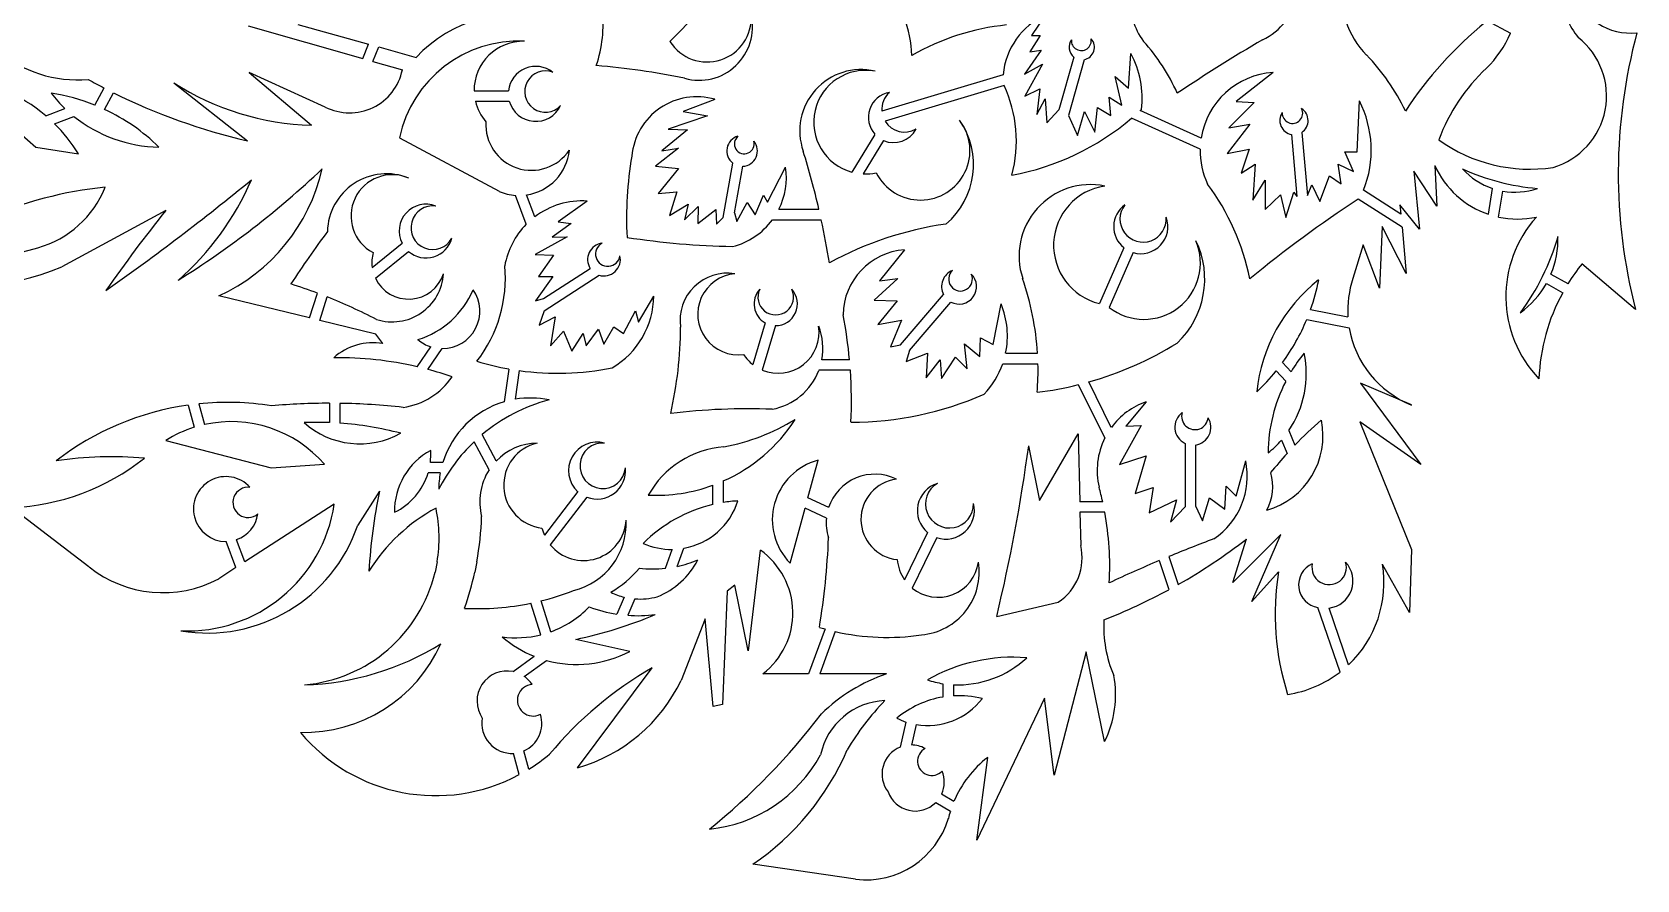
# Model space of a CAD drawing. Header units: millimetres. Extents: x 301 to 484, y 179 to 352.
# Drawn here: x 451.07 to 481.71, y 285.87 to 302.05 of the extents above; entities that cross this region are included whole.
import ezdxf

# ---------------------------------------------------------------- set-up
doc = ezdxf.new("R2010")
doc.units = ezdxf.units.MM

msp = doc.modelspace()

# ---------------------------------------------------------------- linework, layer by layer
for p, q in [((463.251, 301.871), (463.795, 302.424)), ((455.2, 302.173), (457.388, 301.547)), ((456.146, 302.198), (457.498, 301.822)), ((470.421, 302.381), (470.154, 301.988)), ((478.845, 302.272), (479.298, 302.03)), ((457.388, 301.547), (457.498, 301.822)), ((470.319, 301.988), (470.123, 301.674)), ((470.154, 301.988), (470.319, 301.988)), ((457.581, 301.492), (457.692, 301.768)), ((457.581, 301.492), (458.143, 301.331)), ((457.692, 301.768), (458.404, 301.569)), ((470.335, 301.706), (470.021, 301.251)), ((470.123, 301.674), (470.335, 301.706)), ((470.962, 301.573), (470.673, 300.565)), ((471.156, 301.525), (470.861, 300.458)), ((472.008, 300.984), (472.047, 301.643)), ((456.671, 300.621), (455.216, 301.281)), ((455.216, 301.281), (456.407, 300.274)), ((469.61, 301.238), (467.297, 300.542)), ((470.021, 301.251), (470.366, 301.439)), ((470.366, 301.439), (470.029, 300.827)), ((471.875, 300.654), (471.749, 301.203)), ((471.749, 301.203), (472.008, 300.984)), ((474.764, 301.282), (474.058, 300.725)), ((452.272, 300.656), (452.447, 300.985)), ((452.456, 300.576), (452.626, 300.894)), ((453.778, 301.083), (455.183, 299.976)), ((459.511, 300.932), (460.167, 300.932)), ((469.629, 301.035), (467.359, 300.352)), ((470.029, 300.827), (470.311, 300.968)), ((470.311, 300.968), (470.256, 300.481)), ((451.333, 300.454), (451.699, 300.593)), ((459.536, 300.732), (460.183, 300.732)), ((464.109, 300.768), (463.505, 300.534)), ((470.256, 300.481), (470.414, 300.78)), ((470.414, 300.78), (470.445, 300.317)), ((470.445, 300.317), (470.673, 300.565)), ((471.364, 300.144), (471.411, 300.615)), ((471.411, 300.615), (471.67, 300.458)), ((471.67, 300.458), (471.639, 300.811)), ((471.639, 300.811), (471.875, 300.654)), ((474.407, 300.711), (473.919, 300.224)), ((474.058, 300.725), (474.407, 300.711)), ((476.371, 299.765), (476.413, 300.739)), ((450.511, 300.413), (451.144, 299.856)), ((451.498, 300.303), (451.87, 300.443)), ((463.965, 300.452), (463.219, 300.196)), ((463.505, 300.534), (463.965, 300.452)), ((470.861, 300.458), (471.034, 300.081)), ((471.034, 300.081), (471.168, 300.536)), ((471.168, 300.536), (471.364, 300.144)), ((473.372, 299.815), (472.064, 300.407)), ((473.391, 300.027), (472.227, 300.553)), ((474.323, 300.294), (473.891, 299.737)), ((473.919, 300.224), (474.323, 300.294)), ((458.088, 300.032), (459.987, 299.012)), ((463.587, 300.186), (463.096, 299.788)), ((463.219, 300.196), (463.587, 300.186)), ((467.163, 300.1), (466.724, 299.379)), ((467.326, 299.983), (466.938, 299.346)), ((475.116, 300.097), (475.221, 298.914)), ((475.313, 300.138), (475.42, 298.933)), ((451.144, 299.856), (451.957, 299.729)), ((463.413, 299.839), (462.974, 299.491)), ((463.096, 299.788), (463.413, 299.839)), ((473.891, 299.737), (474.309, 299.82)), ((474.309, 299.82), (474.156, 299.361)), ((476.302, 299.389), (476.135, 299.765)), ((476.135, 299.765), (476.371, 299.765)), ((462.974, 299.491), (463.413, 299.451)), ((463.413, 299.451), (463.025, 298.97)), ((464.265, 298.513), (464.449, 299.552)), ((464.484, 298.603), (464.641, 299.491)), ((465.111, 298.807), (465.458, 299.471)), ((474.156, 299.361), (474.421, 299.528)), ((474.421, 299.528), (474.379, 298.846)), ((476.065, 299.152), (476.009, 299.528)), ((476.009, 299.528), (476.302, 299.389)), ((477.89, 298.728), (477.454, 299.394)), ((477.454, 299.394), (477.563, 298.292)), ((477.854, 299.503), (477.89, 298.728)), ((474.379, 298.846), (474.616, 299.222)), ((474.616, 299.222), (474.616, 298.665)), ((475.42, 298.933), (475.508, 299.138)), ((475.508, 299.138), (475.661, 298.818)), ((475.661, 298.818), (475.842, 299.305)), ((475.842, 299.305), (476.065, 299.152)), ((477.203, 298.579), (476.493, 299.037)), ((478.877, 298.574), (478.957, 299.065)), ((460.508, 298.384), (460.305, 298.934)), ((460.669, 298.525), (460.515, 298.943)), ((461.672, 298.826), (461.117, 298.429)), ((463.025, 298.97), (463.383, 299.001)), ((463.383, 299.001), (463.239, 298.552)), ((463.239, 298.552), (463.597, 298.766)), ((463.597, 298.766), (463.526, 298.47)), ((463.526, 298.47), (463.792, 298.725)), ((463.792, 298.725), (463.781, 298.398)), ((464.528, 298.439), (464.722, 298.797)), ((464.722, 298.797), (464.876, 298.562)), ((464.876, 298.562), (465.039, 298.94)), ((465.039, 298.94), (465.111, 298.807)), ((474.616, 298.665), (474.908, 298.943)), ((474.908, 298.943), (475.006, 298.512)), ((475.006, 298.512), (475.159, 298.999)), ((475.159, 298.999), (475.221, 298.914)), ((477.227, 298.326), (476.392, 298.864)), ((477.563, 298.292), (477.187, 298.752)), ((477.187, 298.752), (477.203, 298.579)), ((479.071, 298.521), (479.151, 299.016)), ((453.626, 298.649), (451.639, 297.572)), ((461.117, 298.429), (461.366, 298.395)), ((463.781, 298.398), (464.129, 298.664)), ((464.129, 298.664), (464.139, 298.388)), ((464.139, 298.388), (464.265, 298.513)), ((464.484, 298.603), (464.528, 298.439)), ((465.206, 298.469), (466.138, 298.469)), ((465.329, 298.669), (466.093, 298.669)), ((461.287, 298.146), (460.675, 297.806)), ((461.366, 298.395), (461.003, 298.135)), ((461.003, 298.135), (461.287, 298.146)), ((476.848, 298.34), (476.799, 297.166)), ((477.308, 297.444), (476.848, 298.34)), ((477.227, 298.326), (477.308, 297.444)), ((457.565, 297.561), (458.138, 298.02)), ((457.627, 297.354), (458.262, 297.863)), ((460.675, 297.806), (461.026, 297.795)), ((467.727, 297.895), (467.252, 297.304)), ((471.914, 297.936), (471.45, 296.869)), ((472.091, 297.843), (471.636, 296.795)), ((476.484, 297.989), (476.29, 297.347)), ((476.799, 297.166), (476.484, 297.989)), ((461.026, 297.795), (460.743, 297.387)), ((460.837, 296.964), (461.728, 297.54)), ((481.686, 296.755), (480.663, 297.627)), ((461.015, 297.387), (460.686, 296.923)), ((460.743, 297.387), (461.015, 297.387)), ((460.847, 296.732), (461.897, 297.412)), ((467.6, 297.351), (467.147, 296.933)), ((467.252, 297.304), (467.6, 297.351)), ((479.983, 297.253), (480.294, 297.077)), ((480.071, 297.433), (480.395, 297.25)), ((456.369, 296.595), (454.638, 297.014)), ((456.369, 296.595), (456.522, 297.068)), ((456.564, 296.548), (456.708, 296.995)), ((460.686, 296.923), (460.837, 296.964)), ((462.647, 296.515), (462.942, 297.013)), ((467.147, 296.933), (467.588, 296.922)), ((467.588, 296.922), (467.217, 296.47)), ((467.651, 296.079), (468.473, 297.042)), ((467.823, 295.972), (468.613, 296.898)), ((460.847, 296.732), (460.754, 296.458)), ((460.754, 296.458), (461.06, 296.617)), ((461.06, 296.617), (460.969, 296.062)), ((462.364, 296.3), (462.59, 296.73)), ((462.59, 296.73), (462.647, 296.515)), ((469.421, 296.087), (469.572, 296.864)), ((475.481, 296.756), (476.193, 296.617)), ((457.638, 296.288), (456.564, 296.548)), ((457.768, 296.106), (457.638, 296.288)), ((460.969, 296.062), (461.219, 296.345)), ((461.219, 296.345), (461.377, 295.96)), ((461.377, 295.96), (461.593, 296.3)), ((461.593, 296.3), (461.649, 296.062)), ((461.649, 296.062), (461.888, 296.379)), ((461.888, 296.379), (461.99, 296.096)), ((461.99, 296.096), (462.182, 296.424)), ((462.182, 296.424), (462.364, 296.3)), ((465.071, 296.5), (464.836, 295.703)), ((465.265, 296.449), (465.014, 295.599)), ((467.217, 296.47), (467.669, 296.551)), ((467.669, 296.551), (467.461, 296.041)), ((475.408, 296.567), (476.217, 296.409)), ((458.423, 295.664), (458.684, 296.044)), ((458.63, 295.612), (458.903, 296.009)), ((467.461, 296.041), (467.651, 296.079)), ((467.823, 295.972), (467.762, 295.763)), ((468.922, 295.624), (468.876, 296.099)), ((468.876, 296.099), (469.166, 295.856)), ((469.166, 295.856), (469.177, 296.215)), ((469.177, 296.215), (469.421, 296.087)), ((466.68, 295.795), (466.15, 295.795)), ((467.762, 295.763), (468.168, 295.925)), ((468.168, 295.925), (468.145, 295.45)), ((468.145, 295.45), (468.412, 295.798)), ((468.412, 295.798), (468.435, 295.438)), ((468.435, 295.438), (468.702, 295.844)), ((468.702, 295.844), (468.922, 295.624)), ((469.604, 295.721), (470.277, 295.721)), ((469.66, 295.921), (470.269, 295.921)), ((474.948, 295.744), (475.109, 295.569)), ((460.177, 295.62), (460.088, 294.996)), ((460.374, 295.589), (460.297, 295.043)), ((466.696, 295.595), (466.094, 295.595)), ((471.677, 294.506), (471.248, 295.373)), ((474.824, 295.583), (475.007, 295.385)), ((471.553, 294.304), (471.051, 295.321)), ((477.407, 294.933), (476.436, 295.347)), ((476.436, 295.347), (477.589, 293.794)), ((454.054, 294.93), (454.169, 294.507)), ((454.255, 294.954), (454.362, 294.559)), ((456.749, 294.965), (456.749, 294.596)), ((456.949, 294.964), (456.949, 294.586)), ((472.342, 294.994), (471.956, 294.526)), ((472.245, 294.539), (471.832, 293.796)), ((471.956, 294.526), (472.245, 294.539)), ((475.067, 294.447), (475.182, 294.166)), ((477.589, 293.794), (476.419, 294.612)), ((476.419, 294.612), (477.405, 292.175)), ((453.625, 294.257), (455.638, 293.733)), ((459.796, 293.693), (459.512, 294.23)), ((459.932, 293.864), (459.665, 294.367)), ((470.099, 294.155), (470.309, 293.108)), ((470.309, 293.108), (471.047, 294.383)), ((471.047, 294.383), (471.075, 293.086)), ((473.084, 294.199), (473.084, 292.987)), ((473.284, 294.169), (473.284, 293.005)), ((474.926, 294.264), (475.032, 294.006)), ((458.914, 293.837), (458.676, 293.837)), ((465.882, 293.161), (466.078, 293.879)), ((471.832, 293.796), (472.341, 293.961)), ((472.341, 293.961), (472.135, 293.246)), ((474.063, 293.191), (474.242, 293.865)), ((455.638, 293.733), (456.654, 293.801)), ((458.865, 293.637), (458.633, 293.637)), ((457.705, 293.288), (457.289, 292.641)), ((461.493, 293.279), (460.854, 292.447)), ((464.07, 293.033), (464.07, 293.402)), ((464.27, 293.073), (464.27, 293.483)), ((472.135, 293.246), (472.479, 293.356)), ((472.479, 293.356), (472.397, 292.874)), ((473.843, 292.943), (473.871, 293.383)), ((473.871, 293.383), (474.063, 293.191)), ((452.159, 291.844), (450.683, 292.97)), ((456.842, 293.041), (455.137, 291.939)), ((461.665, 293.173), (460.966, 292.265)), ((465.544, 291.915), (465.829, 292.965)), ((466.238, 292.773), (465.829, 292.965)), ((466.281, 292.974), (465.882, 293.161)), ((471.512, 293.086), (471.075, 293.086)), ((472.397, 292.874), (472.92, 293.122)), ((472.92, 293.122), (472.81, 292.695)), ((472.81, 292.695), (473.084, 292.987)), ((473.284, 293.005), (473.416, 292.723)), ((473.416, 292.723), (473.554, 293.163)), ((473.554, 293.163), (473.843, 292.943)), ((471.079, 292.886), (471.093, 292.252)), ((471.553, 292.886), (471.079, 292.886)), ((468.168, 292.501), (467.728, 291.595)), ((468.343, 292.402), (467.874, 291.438)), ((474.913, 292.463), (473.996, 291.546)), ((473.996, 291.546), (474.258, 292.375)), ((474.36, 291.182), (474.913, 292.463)), ((463.165, 291.817), (463.296, 292.176)), ((463.391, 291.853), (463.517, 292.197)), ((464.976, 292.161), (464.742, 290.24)), ((472.777, 292.04), (472.954, 291.506)), ((477.405, 292.175), (477.371, 290.973)), ((454.965, 291.828), (454.636, 291.615)), ((458.807, 291.94), (458.766, 291.74)), ((459.564, 291.94), (459.524, 291.74)), ((472.592, 291.962), (472.776, 291.408)), ((474.869, 291.75), (474.36, 291.182)), ((477.371, 290.973), (476.853, 291.891)), ((464.34, 291.381), (464.252, 289.213)), ((464.491, 291.494), (464.34, 291.381)), ((464.742, 290.24), (464.491, 291.494)), ((460.785, 290.547), (460.593, 291.148)), ((460.976, 290.605), (460.789, 291.193)), ((462.379, 291.264), (462.236, 290.942)), ((462.583, 291.232), (462.444, 290.918)), ((469.489, 290.895), (470.664, 291.169)), ((476.043, 289.835), (475.62, 291.065)), ((463.926, 290.854), (463.462, 289.676)), ((464.077, 289.175), (463.926, 290.854)), ((476.206, 289.975), (475.834, 291.056)), ((462.485, 290.229), (461.453, 290.459)), ((466.211, 290.657), (465.896, 289.801)), ((466.406, 290.608), (466.109, 289.801)), ((471.2, 290.222), (470.589, 287.866)), ((471.549, 288.506), (471.2, 290.222)), ((460.255, 289.843), (460.661, 290.135)), ((460.47, 289.751), (460.895, 290.057)), ((461.485, 288.009), (462.911, 289.917)), ((465.896, 289.801), (465.024, 289.801)), ((467.386, 289.801), (466.109, 289.801)), ((468.463, 289.613), (468.463, 289.358)), ((468.663, 289.593), (468.663, 289.381)), ((470.399, 289.335), (469.11, 286.628)), ((470.589, 287.866), (470.399, 289.335)), ((464.252, 289.213), (464.077, 289.175)), ((467.757, 288.88), (467.645, 288.401)), ((467.951, 288.832), (467.86, 288.442)), ((460.554, 287.981), (460.46, 288.329)), ((460.374, 287.877), (460.265, 288.283)), ((469.11, 286.628), (469.317, 288.206)), ((468.438, 287.509), (468.673, 287.367)), ((468.324, 287.344), (468.604, 287.176)), ((466.796, 285.878), (464.833, 286.165))]:
    msp.add_line(p, q)
for points in [[(454.965, 291.828), (454.775, 292.328)], [(455.137, 291.939), (454.976, 292.362)]]:
    msp.add_lwpolyline(points)
for centre, radius, start, end in [((465.496, 301.526), 2.372, 1.8849, 38.1135), ((481.586, 303.16), 1.127, 197.516, 276.3894), ((459.372, 302.232), 2.605, 341.6357, 5.5444), ((483.312, 303.922), 3.363, 201.5596, 215.9403), ((460.322, 299.769), 2.631, 74.5099, 136.8062), ((463.961, 302.323), 0.842, 212.4773, 3.4967), ((463.808, 302.15), 1.018, 254.1626, 12.7458), ((470.144, 297.645), 4.567, 95.846, 119.9033), ((471.004, 301.108), 1.399, 114.5835, 174.6674), ((473.27, 302.608), 1.223, 195.6631, 216.8047), ((474.136, 302.873), 1.058, 293.9334, 324.7418), ((477.679, 302.749), 1.6, 197.7249, 225.1902), ((483.589, 296.41), 7.534, 129.233, 146.7096), ((460.361, 299.557), 2.322, 87.2821, 168.1803), ((460.444, 300.944), 0.932, 88.3502, 180.7252), ((471.112, 301.763), 0.242, 144.2385, 231.7607), ((471.105, 301.889), 0.19, 175.3921, 10.8467), ((471.112, 301.763), 0.242, 280.5683, 42.0003), ((469.48, 299.332), 3.79, 24.1967, 42.1432), ((493.415, 270.023), 37.039, 120.5929, 123.5644), ((477.243, 302.946), 2.25, 315.2332, 335.9766), ((479.713, 300.832), 1.419, 286.2595, 51.8667), ((491.705, 299.35), 10.349, 164.936, 194.523), ((451.932, 303.466), 2.326, 228.9801, 275.1644), ((470.508, 300.795), 1.758, 352.8225, 28.842), ((473.654, 298.819), 4.026, 25.4064, 43.9812), ((449.327, 298.099), 3.094, 49.5873, 84.1109), ((457.134, 301.541), 1.03, 243.2825, 348.2529), ((460.689, 300.873), 0.525, 51.3976, 173.5876), ((460.873, 300.916), 0.395, 68.646, 317.4534), ((460.645, 286.981), 14.48, 78.5043, 85.2495), ((466.898, 300.167), 1.169, 76.6646, 199.3112), ((466.983, 300.333), 0.988, 79.2446, 254.8471), ((474.868, 299.79), 1.496, 93.9857, 170.9021), ((481.201, 298.808), 3.478, 132.7432, 160.0195), ((450.88, 297.198), 3.728, 68.0665, 81.4234), ((453.538, 302.518), 2.662, 217.8599, 226.3274), ((457.828, 311.367), 11.694, 240.9032, 242.607), ((457.828, 311.367), 11.694, 243.5872, 256.9303), ((456.545, 305.396), 5.124, 237.3164, 268.4557), ((467.521, 300.425), 0.483, 99.6883, 222.1785), ((467.73, 300.578), 0.434, 131.9695, 184.683), ((467.348, 299.973), 2.516, 344.9387, 24.9597), ((450.88, 297.198), 3.728, 45.4866, 64.9827), ((460.444, 300.944), 0.932, 193.1285, 220.6324), ((460.689, 300.873), 0.525, 195.6054, 334.7018), ((463.762, 299.574), 1.244, 73.8242, 174.8632), ((468.882, 304.151), 4.913, 312.9185, 313.3108), ((475.136, 300.504), 0.195, 176.6149, 26.3932), ((475.164, 300.363), 0.27, 303.4329, 57.2874), ((474.569, 299.799), 2.07, 338.3871, 26.9964), ((449.327, 298.099), 3.094, 31.8103, 45.4364), ((453.538, 302.518), 2.662, 231.2069, 269.0501), ((460.607, 300.285), 0.872, 176.6435, 326.1311), ((468.034, 299.789), 0.944, 206.535, 37.8528), ((467.73, 300.578), 0.434, 211.3198, 300.4255), ((467.568, 299.52), 1.479, 309.9754, 34.9873), ((468.882, 304.151), 4.913, 280.5041, 310.3646), ((475.164, 300.363), 0.27, 145.7207, 259.7403), ((464.628, 299.782), 0.292, 105.6672, 232.1676), ((464.67, 299.918), 0.189, 129.722, 16.1007), ((464.628, 299.782), 0.292, 272.6462, 40.1555), ((467.521, 300.425), 0.483, 246.1647, 332.7067), ((479.662, 302.381), 2.946, 234.0615, 278.7664), ((460.371, 299.896), 0.964, 278.5972, 354.2291), ((469.373, 298.5), 6.952, 170.1841, 183.0328), ((450.184, 294.988), 16.33, 13.0272, 17.0662), ((474.868, 299.79), 1.496, 179.0235, 205.2995), ((444.633, 312.094), 17.424, 301.971, 313.4304), ((453.167, 300.227), 3.533, 294.6019, 347.1382), ((457.841, 298.216), 1.131, 68.0622, 178.4416), ((464.113, 299.277), 1.36, 333.4255, 8.2033), ((466.983, 300.333), 0.988, 267.4168, 282.0441), ((479.429, 300.21), 1.727, 204.1766, 251.3394), ((480.181, 303.398), 4.347, 245.5492, 265.1226), ((479.381, 300.339), 1.342, 221.9369, 251.5921), ((453.182, 291.774), 7.35, 95.5602, 114.0599), ((450.647, 299.827), 1.967, 285.8741, 337.9864), ((424.814, 336.358), 48.014, 305.1879, 309.3556), ((450.312, 301.375), 5.393, 311.1224, 336.5911), ((457.949, 298.541), 0.788, 66.491, 242.4423), ((471.28, 297.776), 1.364, 78.515, 198.3387), ((471.719, 297.981), 1.144, 98.434, 256.3905), ((469.874, 296.44), 4.539, 11.4666, 36.6643), ((479.381, 300.339), 1.342, 260.1682, 288.7348), ((458.594, 298.254), 0.513, 68.6398, 207.1145), ((458.723, 298.318), 0.417, 81.9569, 331.2133), ((460.371, 299.896), 0.964, 246.5246, 266.0866), ((461.576, 297.326), 1.503, 86.3186, 127.0899), ((472.24, 298.338), 0.517, 126.2565, 230.9179), ((472.284, 298.484), 0.442, 142.337, 4.094), ((489.784, 278.497), 24.376, 123.3257, 129.3651), ((476.587, 280.318), 29.381, 141.3989, 145.1247), ((464.113, 299.277), 1.36, 284.1917, 323.5252), ((450.184, 294.988), 16.33, 9.372, 12.308), ((472.24, 298.338), 0.517, 253.2892, 20.1745), ((479.429, 300.21), 1.727, 258.016, 282.1622), ((481.482, 297.004), 2.271, 138.0583, 223.7407), ((471.887, 286.969), 18.907, 143.3852, 147.0815), ((458.594, 298.254), 0.513, 229.6172, 344.5304), ((461.576, 297.326), 1.503, 135.2615, 169.8379), ((464.749, 313.246), 15.29, 261.2813, 268.8631), ((469.487, 291.771), 6.687, 98.3334, 118.5064), ((475.846, 299.402), 4.537, 323.36, 343.9387), ((478.466, 298.104), 1.739, 337.3032, 1.4151), ((448.87, 305.736), 8.137, 266.9137, 286.5257), ((458.26, 297.655), 0.701, 164.5096, 187.7413), ((461.991, 297.71), 0.313, 96.5322, 212.8912), ((462.064, 297.814), 0.234, 117.6377, 352.4254), ((467.815, 296.639), 1.259, 93.9886, 179.2659), ((472.299, 297.647), 1.079, 232.1306, 22.9677), ((471.782, 297.336), 1.679, 313.3449, 25.8737), ((450.078, 301.072), 3.832, 244.5666, 294.0429), ((457.536, 297.35), 2.572, 322.0375, 5.3878), ((461.991, 297.71), 0.313, 252.5818, 13.5308), ((468.771, 297.193), 0.334, 112.3394, 206.8733), ((468.798, 297.336), 0.227, 132.9686, 25.1419), ((483.544, 295.297), 3.705, 141.0318, 148.2021), ((452.745, 287.068), 10.689, 69.3095, 72.1841), ((458.26, 297.655), 0.701, 205.4564, 341.993), ((457.947, 297.502), 0.982, 252.3604, 356.3016), ((464.347, 296.546), 0.904, 80.9379, 187.9102), ((464.556, 296.666), 0.775, 94.9484, 277.5009), ((468.771, 297.193), 0.334, 241.8963, 45.7712), ((464.913, 295.595), 5.365, 3.4832, 19.0506), ((477.55, 294.866), 3.112, 127.9668, 174.1107), ((471.713, 298.097), 4, 340.4192, 348.788), ((478.128, 296.732), 1.938, 161.4959, 183.4022), ((478.466, 298.104), 1.739, 305.8836, 330.699), ((452.745, 287.068), 10.689, 62.6923, 68.2357), ((457.932, 297.802), 1.698, 287.4093, 336.816), ((458.906, 296.724), 0.715, 269.7231, 34.8991), ((461.33, 297.032), 1.612, 300.5031, 359.3536), ((465.27, 296.863), 0.414, 137.703, 241.2623), ((465.27, 296.993), 0.34, 154.1094, 25.8906), ((465.27, 296.863), 0.414, 269.2242, 42.297), ((483.544, 295.297), 3.705, 151.2955, 177.8822), ((458.118, 295.004), 8.598, 5.2799, 11.0739), ((468.084, 296.25), 1.609, 348.226, 22.4338), ((456.106, 296.423), 7.346, 347.0194, 359.9878), ((465.316, 296.321), 0.783, 247.3116, 8.7843), ((464.989, 296.013), 1.181, 349.3425, 21.2194), ((471.713, 298.097), 4, 323.9794, 337.5097), ((478.128, 296.732), 1.938, 189.6061, 248.1754), ((457.587, 294.985), 1.136, 80.8634, 131.6301), ((458.906, 296.724), 0.715, 229.3262, 251.9253), ((469.461, 301.724), 6.597, 285.7173, 301.7688), ((456.939, 289.29), 6.544, 76.8976, 90.9347), ((461.102, 300.82), 5.281, 253.0591, 259.9041), ((465.316, 296.321), 0.783, 212.727, 232.1958), ((468.084, 296.25), 1.609, 316.2622, 340.8328), ((464.913, 295.595), 5.365, 355.5128, 1.3455), ((473.466, 295.532), 1.934, 325.8525, 11.7341), ((477.741, 293.984), 3.072, 140.8078, 148.9468), ((457.965, 296.235), 1.362, 278.1159, 325.8499), ((456.939, 289.29), 6.544, 70.7977, 75.028), ((461.102, 300.82), 5.281, 262.0743, 281.4215), ((464.989, 296.013), 1.181, 280.3269, 339.2501), ((458.118, 295.004), 8.598, 357.3346, 3.9427), ((471.713, 298.097), 4, 313.2895, 321.0706), ((477.741, 293.984), 3.072, 152.8769, 179.3756), ((460.581, 293.323), 1.744, 78.0672, 99.3689), ((466.683, 301.038), 6.434, 270.2154, 293.489), ((469.461, 301.724), 6.597, 276.9794, 283.9448), ((454.808, 289.608), 5.375, 98.0666, 127.5734), ((454.808, 289.608), 5.375, 81.0247, 95.9125), ((456.749, 282.362), 12.604, 90.0005, 95.0185), ((456.749, 282.362), 12.604, 83.5868, 89.0913), ((460.581, 293.323), 1.744, 106.409, 162.8506), ((461.793, 291.827), 3.314, 104.8854, 129.941), ((464.742, 282.335), 12.525, 87.8979, 96.7726), ((472.792, 293.683), 1.385, 108.9314, 143.5781), ((473.234, 294.509), 0.344, 126.1901, 244.3016), ((473.274, 294.716), 0.254, 163.7022, 354.3095), ((454.873, 292.26), 2.355, 107.3912, 121.9985), ((454.873, 292.26), 2.355, 40.8608, 102.524), ((456.519, 288.419), 6.182, 87.8624, 92.3551), ((457.33, 295.8), 1.608, 228.4876, 298.9583), ((456.519, 288.419), 6.182, 75.0908, 86.0059), ((462.981, 296.378), 3.169, 293.9948, 327.068), ((463.49, 298.229), 4.171, 280.9355, 301.0374), ((473.234, 294.509), 0.344, 278.4627, 31.8216), ((474.243, 294.345), 1.475, 285.7861, 11.7512), ((480.896, 288.659), 7.936, 131.0297, 136.0509), ((461.793, 291.827), 3.314, 133.5027, 153.1365), ((460.737, 293.088), 1.118, 90.9839, 136.0738), ((460.901, 293.403), 0.824, 102.8437, 263.406), ((461.859, 293.681), 0.544, 74.7598, 227.7639), ((461.967, 293.773), 0.435, 85.3893, 354.9722), ((464.418, 292.327), 1.812, 94.3218, 150.7619), ((438.086, 298.465), 32.302, 346.4479, 352.3333), ((472.792, 293.683), 1.385, 153.3619, 193.3751), ((473.466, 295.532), 1.934, 308.4493, 319.0059), ((450.472, 297.401), 4.436, 272.7243, 308.2716), ((452.594, 286.552), 7.393, 85.1485, 98.2681), ((459.315, 292.903), 1.324, 118.502, 180.7759), ((457.455, 293.992), 1.231, 352.755, 3.4294), ((466.382, 292.742), 1.177, 104.9641, 224.62), ((472.825, 293.576), 1.447, 304.123, 11.5093), ((480.896, 288.659), 7.936, 137.6369, 141.1095), ((454.773, 292.947), 0.619, 42.0433, 270.2415), ((457.455, 293.992), 1.231, 295.8484, 343.2232), ((460.581, 293.323), 1.744, 169.6189, 179.9547), ((460.737, 293.088), 1.118, 147.29, 194.6513), ((461.859, 293.681), 0.544, 249.0626, 5.6017), ((467.162, 292.683), 0.929, 63.7282, 161.7209), ((467.669, 292.75), 0.772, 97.0739, 264.1207), ((473.83, 293.373), 0.929, 331.1954, 16.7761), ((455.197, 293.074), 0.289, 82.9233, 310.5028), ((467.363, 291.243), 9.872, 168.0439, 176.9813), ((462.981, 296.378), 3.169, 267.4018, 290.0933), ((468.518, 292.917), 0.544, 107.2427, 229.9365), ((468.588, 293.042), 0.457, 120.3486, 1.3588), ((465.893, 291.848), 5.754, 12.4257, 15.2708), ((454.036, 293.456), 2.836, 267.4921, 351.5936), ((460.414, 289.946), 3.43, 118.3686, 148.0237), ((456.03, 292.393), 2.813, 350.7213, 11.7179), ((464.708, 290.329), 2.778, 103.2817, 135.0968), ((463.28, 293.507), 1.331, 280.2534, 342.3229), ((464.708, 290.329), 2.778, 93.2892, 99.0766), ((468.518, 292.917), 0.544, 251.1774, 14.4648), ((454.42, 293.607), 3.027, 260.3447, 341.3847), ((454.773, 292.947), 0.619, 289.1956, 351.3828), ((453.724, 292.996), 5.934, 349.7492, 358.1641), ((461.6, 292.781), 0.817, 219.2013, 356.5183), ((461.088, 292.678), 1.329, 284.1122, 2.3016), ((467.162, 292.683), 0.929, 174.4158, 197.8892), ((465.893, 291.848), 5.754, 356.9248, 10.3938), ((461.6, 292.781), 0.817, 193.9562, 204.1594), ((463.28, 293.507), 1.331, 246.0631, 270.7025), ((452.258, 292.977), 14.033, 350.6151, 357.6355), ((483.496, 266.126), 28.043, 110.584, 112.4712), ((467.613, 300.933), 10.835, 299.5355, 307.8274), ((464.131, 290.963), 1.466, 307.5549, 54.7697), ((470.102, 292.017), 1.018, 303.5324, 13.3295), ((453.572, 293.616), 2.266, 231.44, 298.0214), ((456.03, 292.393), 2.813, 274.9141, 346.5653), ((453.724, 292.996), 5.934, 340.8695, 347.7803), ((461.044, 293.187), 2.123, 300.4672, 319.8419), ((462.919, 294.069), 2.266, 263.6242, 276.2478), ((462.439, 292.68), 1.518, 291.9685, 332.3505), ((462.919, 294.069), 2.266, 282.045, 292.4477), ((468.368, 292.043), 0.78, 184.4369, 214.9629), ((468.368, 292.043), 0.78, 230.7632, 352.0233), ((467.951, 291.745), 1.205, 274.8723, 9.056), ((483.496, 266.126), 28.043, 112.881, 115.0121), ((479.852, 290.944), 5.048, 170.8134, 197.7192), ((475.692, 291.499), 0.439, 113.8222, 260.6086), ((475.836, 291.832), 0.329, 167.9399, 17.7799), ((475.768, 291.575), 0.523, 277.355, 43.0619), ((474.721, 291.544), 2.161, 313.4385, 9.2536), ((459.576, 296.098), 5.053, 283.885, 291.2976), ((467.613, 300.933), 10.835, 291.2226, 298.4593), ((459.576, 296.098), 5.053, 267.2155, 281.6086), ((460.315, 292.432), 1.943, 289.9052, 315.8129), ((462.637, 293.584), 2.673, 249.6746, 261.3676), ((462.678, 292.503), 1.274, 244.0852, 256.4178), ((462.678, 292.503), 1.274, 265.7376, 284.9696), ((459.745, 298.609), 8.327, 281.8381, 292.7893), ((462.637, 293.584), 2.673, 265.8642, 277.173), ((473.897, 290.706), 2.366, 176.9267, 203.2856), ((460.315, 292.432), 1.943, 262.027, 284.0047), ((461.471, 292.17), 2.19, 229.3711, 248.2907), ((467.399, 294.968), 4.472, 253.1514, 254.6011), ((467.399, 294.968), 4.472, 257.1788, 278.4177), ((456.263, 291.544), 2.863, 268.6204, 335.9352), ((456.104, 294.861), 5.274, 271.8239, 301.7334), ((461.471, 292.17), 2.19, 254.7484, 297.5845), ((460.141, 289.281), 0.574, 78.5687, 214.4868), ((466.634, 283.501), 7.418, 120.127, 140.003), ((469.803, 286.813), 3.305, 85.4784, 119.7085), ((468.753, 291.511), 1.92, 267.3069, 313.0233), ((460.641, 289.298), 0.303, 94.3334, 296.8739), ((460.141, 289.281), 0.574, 33.8388, 55.0815), ((460.639, 291.018), 3.126, 285.7056, 334.5861), ((468.43, 286.708), 3.264, 108.6501, 134.52), ((468.753, 291.511), 1.92, 252.1637, 261.3075), ((469.751, 289.399), 2.008, 333.5944, 10.6855), ((474.721, 291.544), 2.161, 278.6005, 307.7322), ((467.409, 287.979), 1.312, 92.3826, 167.9072), ((470.97, 285.786), 5.036, 135.8945, 149.391), ((468.77, 287.529), 1.855, 99.5299, 129.861), ((468.17, 290.129), 1.315, 260.4227, 322.5961), ((468.77, 287.529), 1.855, 76.1364, 93.3095), ((460.232, 288.855), 0.573, 169.8339, 273.3086), ((460.232, 288.855), 0.573, 293.4281, 17.5822), ((456.024, 296.729), 12.711, 308.8851, 322.7498), ((468.17, 290.129), 1.315, 243.4014, 251.6982), ((458.779, 290.85), 3.374, 219.9926, 298.2196), ((462.006, 290.335), 5.037, 304.1295, 336.7884), ((467.856, 287.886), 0.557, 112.2839, 217.4266), ((467.856, 287.886), 0.557, 61.4581, 89.578), ((468.251, 288.134), 0.273, 118.1182, 315.6697), ((458.779, 290.85), 3.374, 301.7349, 310.0936), ((463.721, 289.554), 2.733, 275.9197, 331.6126), ((470.598, 286.557), 2.088, 127.8377, 157.1721), ((467.934, 287.735), 0.553, 335.8043, 22.0878), ((467.934, 287.735), 0.553, 199.8644, 314.9124), ((470.598, 286.557), 2.088, 162.7634, 166.5665), ((466.99, 287.513), 1.646, 263.2249, 343.3916)]:
    msp.add_arc(centre, radius, start, end)

doc.saveas('drawing.dxf')
